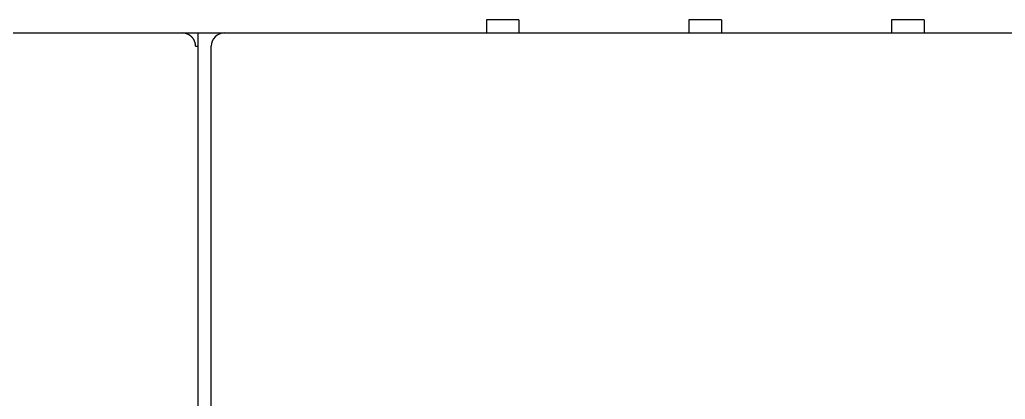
# Model space of a CAD drawing. Header units: millimetres. Extents: x -11 to 5160, y -11 to 2043.
# Drawn here: x 3998.6 to 4004.88, y 1249.45 to 1251.87 of the extents above; entities that cross this region are included whole.
import ezdxf

# ---------------------------------------------------------------- set-up
doc = ezdxf.new("R2010")
doc.units = ezdxf.units.MM

# ---------------------------------------------------------------- blocks, each defined once
blk = doc.blocks.new('FX5U-32MT ES PLC')
at = {"color": 7, "linetype": 'Continuous'}
for p, q in [((45.9, 45.5), (45.9, 45)), ((47.12, 45.5), (45.9, 45.5)), ((47.12, 45.5), (47.12, 45)), ((53.52, 45.5), (53.52, 45)), ((54.74, 45.5), (53.52, 45.5)), ((54.74, 45.5), (54.74, 45)), ((61.14, 45.5), (61.14, 45)), ((62.36, 45.5), (61.14, 45.5)), ((62.36, 45.5), (62.36, 45)), ((0.5, 45), (149.5, 45)), ((35.05, 45.00001), (35.05, 29.00001)), ((34.96242, 44.50002), (35.05, 44.50002)), ((35.55, 25.8), (35.55, 44.5))]:
    blk.add_line(p, q, dxfattribs=at)
blk.add_lwpolyline([(34.96242, 44.50002), (34.96187, 44.52378), (34.961149, 44.535831), (34.96012, 44.54786), (34.958774, 44.560088), (34.95713, 44.57228), (34.955163, 44.584635), (34.9529, 44.59694), (34.95026, 44.60937), (34.94731, 44.62173), (34.944008, 44.634184), (34.94039, 44.64655), (34.936379, 44.658974), (34.93205, 44.67129), (34.927349, 44.683633), (34.92233, 44.69585), (34.916915, 44.708048), (34.91118, 44.7201), (34.905078, 44.732103), (34.89866, 44.74394), (34.891851, 44.755684), (34.88473, 44.76724), (34.877258, 44.778668), (34.86948, 44.78989), (34.861349, 44.800943), (34.85292, 44.81177), (34.844173, 44.822401), (34.83514, 44.83279), (34.825797, 44.842935), (34.81618, 44.85282), (34.8063, 44.862447), (34.79616, 44.8718), (34.785776, 44.880843), (34.77515, 44.8896), (34.764309, 44.89805), (34.75324, 44.9062), (34.741981, 44.914007), (34.73051, 44.9215), (34.718959, 44.928647), (34.70722, 44.93548), (34.69545, 44.941915), (34.68352, 44.94805), (34.671347, 44.953832), (34.65902, 44.95928), (34.646407, 44.964389), (34.63364, 44.9691), (34.621657, 44.973438), (34.60957, 44.97748), (34.598628, 44.980964), (34.58765, 44.98433), (34.573767, 44.987469), (34.55979, 44.99016), (34.538706, 44.99335), (34.51748, 44.9954), (34.489982, 44.998085), (34.46242, 45.00001)], dxfattribs=at)
blk.add_arc((36.05, 44.5), 0.5, 90, 180, dxfattribs=at)
blk = doc.blocks.new('*U224')
blk.add_blockref('FX5U-32MT ES PLC', (16.848, 110))

msp = doc.modelspace()

# ---------------------------------------------------------------- block references
at = {"xscale": 0.1693510201669083, "yscale": 0.1693510201669083, "zscale": 0.1693510201669083}
msp.add_blockref('*U224', (3990.9468, 1225.5354), dxfattribs=at)

doc.saveas('drawing.dxf')
